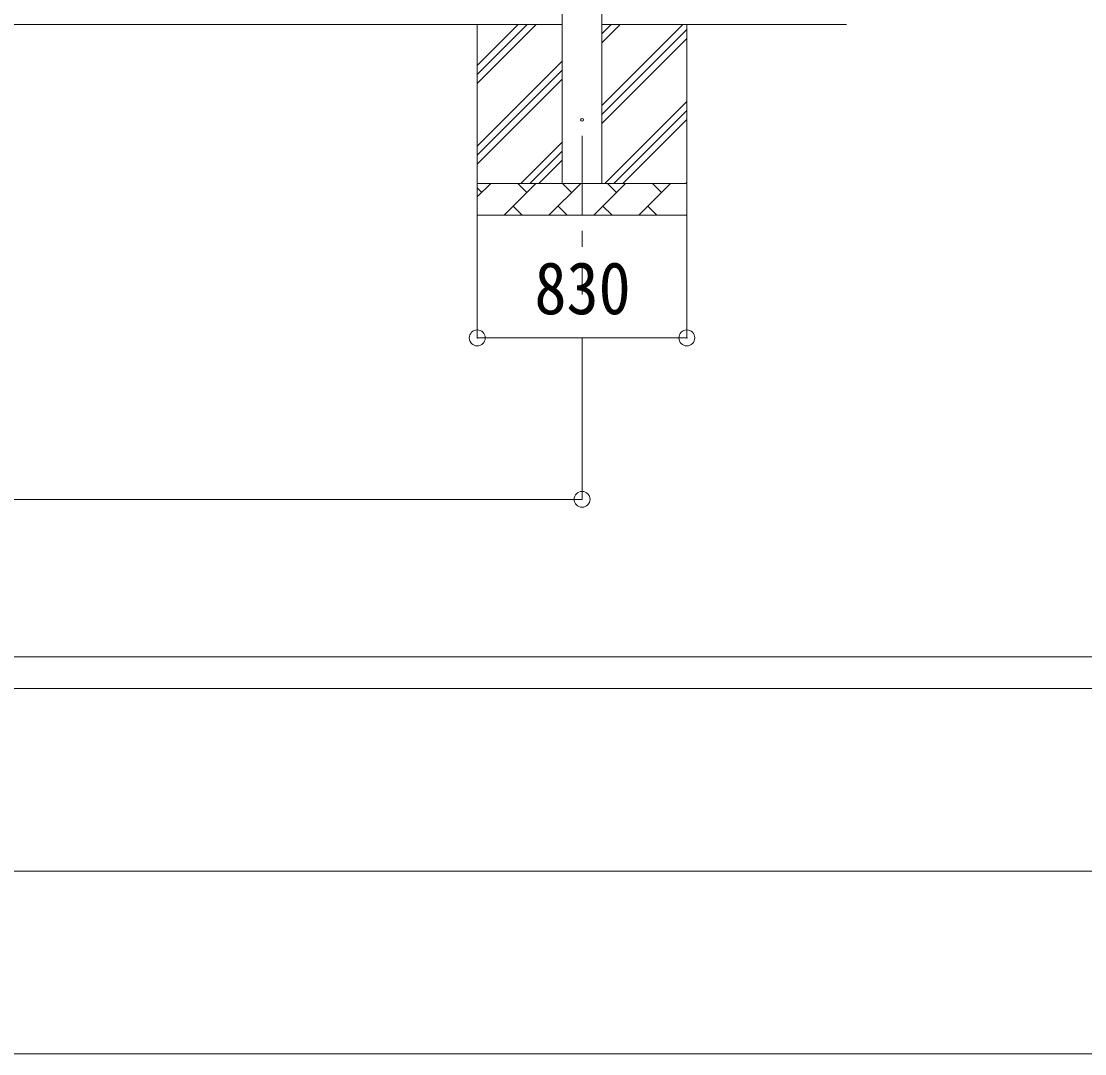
# Model space of a CAD drawing. Units: millimetres at full size, sheet at 1:50; some dimension numbers follow another scale. Extents: x -14053 to 14053, y -9700 to 9700.
# Drawn here: x -4896 to -1548, y -9700 to -6448 of the extents above; entities that cross this region are included whole.
import ezdxf
from ezdxf.enums import TextEntityAlignment as Align

# ---------------------------------------------------------------- set-up
doc = ezdxf.new("R2010")
doc.units = ezdxf.units.MM
doc.header["$LTSCALE"] = 50
doc.header["$PDMODE"] = 32
doc.header["$PDSIZE"] = 50
doc.linetypes.add('CHAIN1', pattern=[8, 5, -1, 1, -1])
for name, color, linetype, lineweight in [('0-0_0', 7, 'Continuous', 9), ('0-1_Defpoints', 4, 'Continuous', 9), ('0-6_PARTS1', 6, 'Continuous', 9), ('F-0', 7, 'Continuous', 9)]:
    doc.layers.add(name, color=color, linetype=linetype, lineweight=lineweight)
doc.styles.add('ＭＳ ゴシック', font='')
doc.styles.get('ＭＳ ゴシック').set_extended_font_data('MS Gothic')

msp = doc.modelspace()

# ---------------------------------------------------------------- linework, layer by layer
at = {"layer": '0-0_0'}
for p, q in [((-3193.23, -6458.82), (-8341.23, -6458.82)), ((-3460.73, -6458.82), (-3460.73, -7058.82)), ((-3460.73, -6643.87), (-3275.68, -6458.82)), ((-3460.73, -6615.59), (-3303.96, -6458.82)), ((-3460.73, -6587.3), (-3332.25, -6458.82)), ((-3068.23, -6458.82), (-2298.23, -6458.82)), ((-3068.23, -6713.92), (-2813.13, -6458.82)), ((-3068.23, -6515.93), (-3011.12, -6458.82)), ((-3068.23, -6487.64), (-3039.41, -6458.82)), ((-2800.73, -6458.82), (-2800.73, -7058.82)), ((-3068.23, -6742.2), (-2800.73, -6474.7)), ((-3068.23, -6770.49), (-2800.73, -6502.99)), ((-3460.73, -6841.86), (-3193.23, -6574.36)), ((-3460.73, -6870.14), (-3193.23, -6602.64)), ((-3460.73, -6898.43), (-3193.23, -6630.93)), ((-3058.57, -6958.82), (-2800.73, -6700.98)), ((-3030.29, -6958.82), (-2800.73, -6729.26)), ((-3002, -6958.82), (-2800.73, -6757.55)), ((-3323.13, -6958.82), (-3193.23, -6828.92)), ((-3294.85, -6958.82), (-3193.23, -6857.2)), ((-3266.56, -6958.82), (-3193.23, -6885.49)), ((-3460.73, -6958.82), (-2800.73, -6958.82)), ((-3460.73, -7001.71), (-3417.84, -6958.82)), ((-3376.42, -7058.82), (-3276.42, -6958.82)), ((-3304.97, -6987.37), (-3333.52, -6958.82)), ((-3234.99, -7058.82), (-3134.99, -6958.82)), ((-3163.55, -6987.37), (-3192.1, -6958.82)), ((-3093.57, -7058.82), (-2993.57, -6958.82)), ((-3022.13, -6987.37), (-3050.68, -6958.82)), ((-2952.15, -7058.82), (-2852.15, -6958.82)), ((-2880.7, -6987.37), (-2909.26, -6958.82)), ((-2804.01, -6958.82), (-2800.73, -6955.54)), ((-3446.39, -6987.37), (-3460.73, -6973.03)), ((-3347.86, -7030.27), (-3319.31, -7058.82)), ((-3206.44, -7030.27), (-3177.89, -7058.82)), ((-3065.02, -7030.27), (-3036.47, -7058.82)), ((-2923.6, -7030.27), (-2895.04, -7058.82)), ((-2800.73, -7058.82), (-3460.73, -7058.82))]:
    msp.add_line(p, q, dxfattribs=at)
at = {"layer": '0-1_Defpoints'}
for p, q in [((-3193.23, -6958.82), (-3193.23, -3458.82)), ((-3068.23, -3458.82), (-3068.23, -6958.82))]:
    msp.add_line(p, q, dxfattribs=at)
at = {"layer": '0-1_Defpoints', "color": 7, "linetype": 'CHAIN1'}
msp.add_line((-3130.73, -6808.82), (-3130.73, -7308.82), dxfattribs=at)
at = {"layer": '0-1_Defpoints'}
msp.add_circle((-3130.73, -6758.82), 4.5, dxfattribs=at)
at = {"layer": '0-6_PARTS1'}
for p, q in [((-3460.73, -7445.58), (-3460.73, -7058.82)), ((-2800.73, -7445.58), (-2800.73, -7058.82)), ((-3460.73, -7445.58), (-2800.73, -7445.58)), ((-3130.73, -7954.03), (-3130.73, -7445.58)), ((-8403.73, -7954.03), (-3130.73, -7954.03))]:
    msp.add_line(p, q, dxfattribs=at)
for p in [(-3460.73, -7445.58), (-2800.73, -7445.58), (-3130.73, -7954.03)]:
    msp.add_point(p, dxfattribs=at)
at = {"layer": 'F-0', "color": 5, "lineweight": 5}
for p, q in [((-14053.43, -8450), (13346.57, -8450)), ((-14053.43, -8550), (8901.98, -8550)), ((-5748.03, -9125), (4501.97, -9125)), ((-14053.43, -9700), (13346.57, -9700))]:
    msp.add_line(p, q, dxfattribs=at)

# ---------------------------------------------------------------- texts
at = {"layer": '0-6_PARTS1', "color": 7, "style": 'ＭＳ ゴシック', "width": 0.9}
msp.add_text('830', height=165, dxfattribs=at).set_placement((-3280.73, -7420.58), align=Align.BOTTOM_LEFT)

doc.saveas('drawing.dxf')
